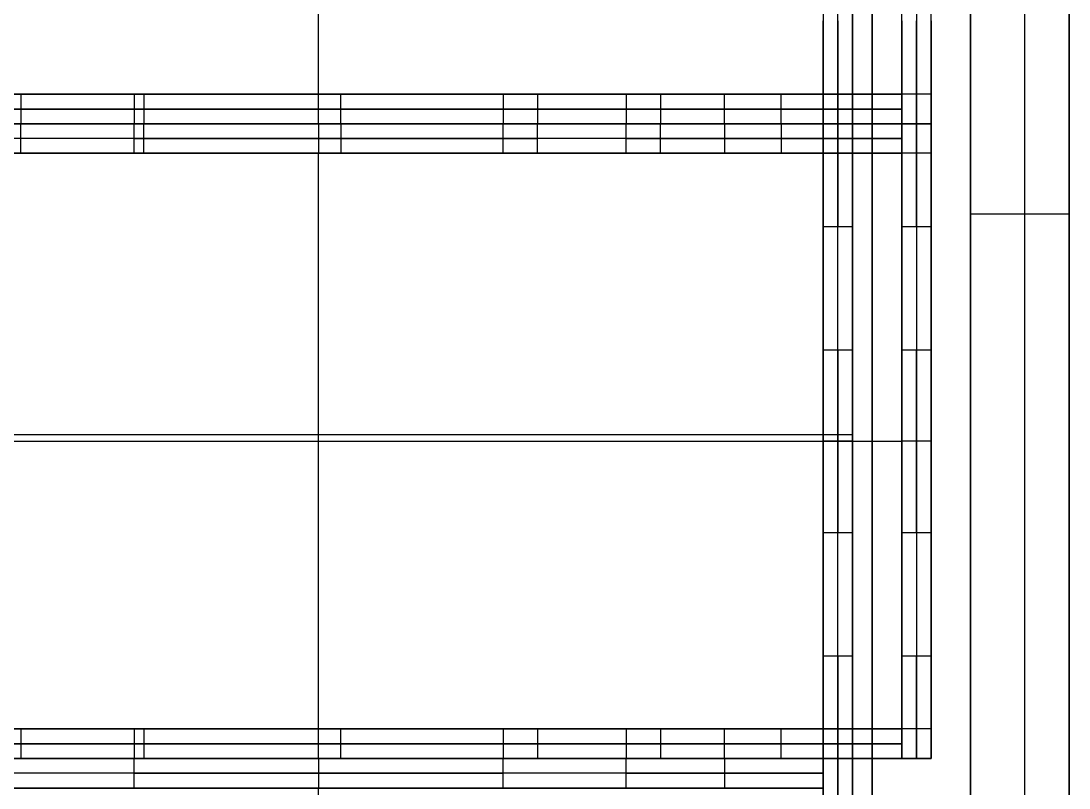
# Model space of a CAD drawing. Header units: millimetres. Extents: x 54 to 2208, y -253 to 13074.
# Drawn here: x 343 to 556, y 244.2 to 400 of the extents above; entities that cross this region are included whole.
import ezdxf

# ---------------------------------------------------------------- set-up
doc = ezdxf.new("R2010")
doc.units = ezdxf.units.MM
doc.header["$MEASUREMENT"] = 0
for name, color, linetype, true_color in [('Default', 178, 'Continuous', 0x000000), ('Drawers', 1, 'Continuous', 0xff0000), ('Hanging stuff', 5, 'Continuous', 0x0000ff), ('Little drawers', 15, 'Continuous', 0xa43730)]:
    doc.layers.add(name, color=color, linetype=linetype, true_color=true_color)

msp = doc.modelspace()

# ---------------------------------------------------------------- linework, layer by layer
at = {"layer": 'Default'}
for p, q in [((556, -56), (556, 544)), ((556, -56, 15), (556, 544, 15)), ((556, 544, 7.5), (556, -56, 7.5)), ((556, -56, 900), (556, 544, 900)), ((556, -56, 915), (556, 544, 915)), ((556, 544, 907.5), (556, -56, 907.5)), ((547, -41, 289), (547, 529, 289)), ((547, -41, 304), (547, 529, 304)), ((547, -41, 601), (547, 529, 601)), ((547, -41, 616), (547, 529, 616)), ((536, -42, 601), (536, 528, 601)), ((536, 528, 608.5), (536, -42, 608.5)), ((536, -42, 601), (536, 528, 601)), ((516, -22, 631), (516, 508, 631)), ((516, 508, 616), (516, -22, 616)), ((516, 508, 623.5), (516, -22, 623.5)), ((536, 508, 616), (536, -42, 616)), ((536, 508, 631), (536, -42, 631)), ((536, -42, 623.5), (536, 508, 623.5)), ((536, 508, 15), (536, -22, 15)), ((536, -22, 30), (536, 508, 30)), ((536, 508, 22.5), (536, -22, 22.5)), ((536, 508, 304), (536, -22, 304)), ((536, -22, 319), (536, 508, 319)), ((536, 508, 311.5), (536, -22, 311.5)), ((556, 508, 15), (556, -42, 15)), ((556, 508, 30), (556, -42, 30)), ((556, -42, 22.5), (556, 508, 22.5)), ((556, 508, 304), (556, -42, 304)), ((556, 508, 319), (556, -42, 319)), ((556, -42, 311.5), (556, 508, 311.5)), ((512, 316, 905), (512, 487, 905)), ((512, 316, 915), (512, 487, 915)), ((512, 316, 910), (512, 487, 910)), ((107, 316, 905), (512, 316, 905)), ((107, 316, 915), (512, 316, 915)), ((107, 316, 910), (512, 316, 910)), ((512, 316, 905), (512, 316, 915))]:
    msp.add_line(p, q, dxfattribs=at)
for points in [[(56, 544), (56, -56), (556, -56), (556, 544)], [(56, 544), (56, -56), (556, -56), (556, 544)], [(54, -42), (536, -42), (536, 528), (54, 528)]]:
    msp.add_lwpolyline(points, close=True, dxfattribs=at)
at = {"layer": 'Default', "extrusion": (1, 0, 0)}
msp.add_lwpolyline([(544, 900), (544, 0), (-56, 0), (-56, 900)], dxfattribs=at)
at = {"layer": 'Drawers'}
for p, q in [((525, 508, 113.81), (525, 379.09, 113.81)), ((525, 508, 402.81), (525, 379.09, 402.81)), ((528, 379.09, 113.81), (528, 508, 113.81)), ((528, 379.09, 402.81), (528, 508, 402.81)), ((522, 385.09, 113.81), (522, 502, 113.81)), ((522, 385.09, 64.41), (522, 502, 64.41)), ((522, 385.09, 402.81), (522, 502, 402.81)), ((522, 385.09, 353.41), (522, 502, 353.41)), ((528, 385.09, 64.41), (528, 502, 64.41)), ((528, 385.09, 353.41), (528, 502, 353.41)), ((522, 399.97, 15), (522, 385.09, 15)), ((522, 399.97, 21), (522, 385.09, 21)), ((522, 399.97, 304), (522, 385.09, 304)), ((522, 399.97, 310), (522, 385.09, 310)), ((525, 379.09, 15), (525, 399.97, 15)), ((525, 379.09, 304), (525, 399.97, 304)), ((528, 399.97, 15), (528, 379.09, 15)), ((528, 399.97, 304), (528, 379.09, 304)), ((522, 385.09, 113.81), (100, 385.09, 113.81)), ((100, 385.09, 64.41), (522, 385.09, 64.41)), ((522, 385.09, 402.81), (100, 385.09, 402.81)), ((100, 385.09, 353.41), (522, 385.09, 353.41)), ((281, 385.09, 15), (343, 385.09, 15)), ((343, 385.09, 21), (281, 385.09, 21)), ((281, 385.09, 304), (343, 385.09, 304)), ((343, 385.09, 310), (281, 385.09, 310)), ((343, 385.09, 15), (343, 379.09, 15)), ((343, 385.09, 21), (368, 385.09, 21)), ((343, 385.09, 304), (343, 379.09, 304)), ((343, 385.09, 310), (368, 385.09, 310)), ((368, 385.09, 15), (368, 379.09, 15)), ((368, 385.09, 15), (448, 385.09, 15)), ((448, 385.09, 21), (368, 385.09, 21)), ((368, 385.09, 304), (368, 379.09, 304)), ((368, 385.09, 304), (448, 385.09, 304)), ((448, 385.09, 310), (368, 385.09, 310)), ((408, 379.09, 15), (408, 385.09, 15)), ((408, 379.09, 304), (408, 385.09, 304)), ((448, 385.09, 15), (448, 379.09, 15)), ((448, 385.09, 21), (473, 385.09, 21)), ((448, 385.09, 304), (448, 379.09, 304)), ((448, 385.09, 310), (473, 385.09, 310)), ((473, 385.09, 15), (473, 379.09, 15)), ((473, 385.09, 15), (522, 385.09, 15)), ((522, 385.09, 21), (473, 385.09, 21)), ((473, 385.09, 304), (473, 379.09, 304)), ((473, 385.09, 304), (522, 385.09, 304)), ((522, 385.09, 310), (473, 385.09, 310)), ((497.5, 379.09, 15), (497.5, 385.09, 15)), ((497.5, 379.09, 304), (497.5, 385.09, 304)), ((522, 385.09, 15), (522, 379.09, 15)), ((522, 385.09, 79.91), (522, 385.09, 113.81)), ((522, 379.09, 113.81), (522, 385.09, 113.81)), ((522, 385.09, 54.91), (522, 385.09, 79.91)), ((522, 385.09, 21), (522, 385.09, 54.91)), ((528, 385.09, 15), (522, 385.09, 15)), ((522, 385.09, 304), (522, 379.09, 304)), ((522, 385.09, 368.91), (522, 385.09, 402.81)), ((522, 379.09, 402.81), (522, 385.09, 402.81)), ((522, 385.09, 343.91), (522, 385.09, 368.91)), ((522, 385.09, 310), (522, 385.09, 343.91)), ((528, 385.09, 304), (522, 385.09, 304)), ((528, 379.09, 54.91), (528, 385.09, 54.91)), ((528, 385.09, 54.91), (528, 385.09, 79.91)), ((528, 385.09, 79.91), (528, 379.09, 79.91)), ((528, 379.09, 67.41), (528, 385.09, 67.41)), ((528, 379.09, 343.91), (528, 385.09, 343.91)), ((528, 385.09, 343.91), (528, 385.09, 368.91)), ((528, 385.09, 368.91), (528, 379.09, 368.91)), ((528, 379.09, 356.41), (528, 385.09, 356.41)), ((100, 382.09, 113.81), (522, 382.09, 113.81)), ((100, 382.09, 402.81), (522, 382.09, 402.81)), ((448, 382.09, 15), (368, 382.09, 15)), ((448, 382.09, 304), (368, 382.09, 304)), ((522, 382.09, 15), (473, 382.09, 15)), ((522, 382.09, 304), (473, 382.09, 304)), ((528, 382.09, 79.91), (528, 382.09, 54.91)), ((528, 382.09, 368.91), (528, 382.09, 343.91)), ((94, 379.09, 64.41), (528, 379.09, 64.41)), ((94, 379.09, 64.41), (528, 379.09, 64.41)), ((94, 379.09, 353.41), (528, 379.09, 353.41)), ((94, 379.09, 353.41), (528, 379.09, 353.41)), ((100, 379.09, 113.81), (522, 379.09, 113.81)), ((522, 379.09, 113.81), (100, 379.09, 113.81)), ((522, 379.09, 402.81), (100, 379.09, 402.81)), ((100, 379.09, 402.81), (522, 379.09, 402.81)), ((343, 379.09, 15), (281, 379.09, 15)), ((281, 379.09, 15), (343, 379.09, 15)), ((281, 379.09, 304), (343, 379.09, 304)), ((343, 379.09, 304), (281, 379.09, 304)), ((343, 379.09, 15), (368, 379.09, 15)), ((343, 373.09, 15), (343, 379.09, 15)), ((343, 379.09, 21), (343, 379.09, 15)), ((368, 379.09, 21), (343, 379.09, 21)), ((368, 379.09, 18), (343, 379.09, 18)), ((368, 379.09, 15), (343, 379.09, 15)), ((343, 379.09, 21), (368, 379.09, 21)), ((343, 379.09, 15), (343, 379.09, 21)), ((343, 379.09, 18), (368, 379.09, 18)), ((368, 379.09, 304), (343, 379.09, 304)), ((343, 379.09, 310), (368, 379.09, 310)), ((343, 379.09, 304), (343, 379.09, 310)), ((343, 379.09, 307), (368, 379.09, 307)), ((343, 379.09, 304), (368, 379.09, 304)), ((343, 373.09, 304), (343, 379.09, 304)), ((343, 379.09, 310), (343, 379.09, 304)), ((368, 379.09, 310), (343, 379.09, 310)), ((368, 379.09, 307), (343, 379.09, 307)), ((355.5, 379.09, 15), (355.5, 379.09, 21)), ((355.5, 379.09, 15), (355.5, 379.09, 21)), ((355.5, 379.09, 304), (355.5, 379.09, 310)), ((355.5, 379.09, 304), (355.5, 379.09, 310)), ((368, 373.09, 15), (368, 379.09, 15)), ((368, 379.09, 15), (368, 379.09, 21)), ((448, 379.09, 15), (368, 379.09, 15)), ((368, 379.09, 21), (368, 379.09, 15)), ((368, 379.09, 15), (448, 379.09, 15)), ((368, 379.09, 310), (368, 379.09, 304)), ((368, 379.09, 304), (448, 379.09, 304)), ((368, 373.09, 304), (368, 379.09, 304)), ((368, 379.09, 304), (368, 379.09, 310)), ((448, 379.09, 304), (368, 379.09, 304)), ((408, 379.09, 15), (408, 373.09, 15)), ((408, 379.09, 304), (408, 373.09, 304)), ((448, 379.09, 15), (473, 379.09, 15)), ((448, 373.09, 15), (448, 379.09, 15)), ((448, 379.09, 21), (448, 379.09, 15)), ((473, 379.09, 21), (448, 379.09, 21)), ((473, 379.09, 18), (448, 379.09, 18)), ((473, 379.09, 15), (448, 379.09, 15)), ((448, 379.09, 21), (473, 379.09, 21)), ((448, 379.09, 15), (448, 379.09, 21)), ((448, 379.09, 18), (473, 379.09, 18)), ((473, 379.09, 304), (448, 379.09, 304)), ((448, 379.09, 310), (473, 379.09, 310)), ((448, 379.09, 304), (448, 379.09, 310)), ((448, 379.09, 307), (473, 379.09, 307)), ((448, 379.09, 304), (473, 379.09, 304)), ((448, 373.09, 304), (448, 379.09, 304)), ((448, 379.09, 310), (448, 379.09, 304)), ((473, 379.09, 310), (448, 379.09, 310)), ((473, 379.09, 307), (448, 379.09, 307)), ((460.5, 379.09, 15), (460.5, 379.09, 21)), ((460.5, 379.09, 15), (460.5, 379.09, 21)), ((460.5, 379.09, 304), (460.5, 379.09, 310)), ((460.5, 379.09, 304), (460.5, 379.09, 310)), ((473, 373.09, 15), (473, 379.09, 15)), ((473, 379.09, 15), (473, 379.09, 21)), ((522, 379.09, 15), (473, 379.09, 15)), ((473, 379.09, 21), (473, 379.09, 15)), ((473, 379.09, 15), (522, 379.09, 15)), ((473, 379.09, 310), (473, 379.09, 304)), ((473, 379.09, 304), (522, 379.09, 304)), ((473, 373.09, 304), (473, 379.09, 304)), ((473, 379.09, 304), (473, 379.09, 310)), ((522, 379.09, 304), (473, 379.09, 304)), ((497.5, 379.09, 15), (497.5, 373.09, 15)), ((497.5, 379.09, 304), (497.5, 373.09, 304)), ((522, 379.09, 21), (522, 379.09, 15)), ((522, 379.09, 54.91), (522, 379.09, 21)), ((522, 379.09, 54.91), (528, 379.09, 54.91)), ((522, 379.09, 79.91), (528, 379.09, 79.91)), ((522, 379.09, 113.81), (522, 379.09, 79.91)), ((522, 379.09, 15), (522, 373.09, 15)), ((522, 373.09, 113.81), (522, 379.09, 113.81)), ((528, 379.09, 113.81), (522, 379.09, 113.81)), ((522, 379.09, 15), (528, 379.09, 15)), ((528, 379.09, 96.86), (522, 379.09, 96.86)), ((528, 379.09, 21), (522, 379.09, 21)), ((522, 379.09, 79.91), (522, 379.09, 113.81)), ((522, 379.09, 79.91), (528, 379.09, 79.91)), ((522, 379.09, 54.91), (528, 379.09, 54.91)), ((522, 379.09, 15), (522, 379.09, 54.91)), ((522, 379.09, 15), (528, 379.09, 15)), ((522, 379.09, 113.81), (528, 379.09, 113.81)), ((528, 379.09, 21), (522, 379.09, 21)), ((528, 379.09, 96.86), (522, 379.09, 96.86)), ((522, 379.09, 368.91), (522, 379.09, 402.81)), ((522, 379.09, 368.91), (528, 379.09, 368.91)), ((522, 379.09, 343.91), (528, 379.09, 343.91)), ((522, 379.09, 304), (522, 379.09, 343.91)), ((522, 379.09, 304), (528, 379.09, 304)), ((522, 379.09, 402.81), (528, 379.09, 402.81)), ((528, 379.09, 310), (522, 379.09, 310)), ((528, 379.09, 385.86), (522, 379.09, 385.86)), ((522, 379.09, 310), (522, 379.09, 304)), ((522, 379.09, 343.91), (522, 379.09, 310)), ((522, 379.09, 343.91), (528, 379.09, 343.91)), ((522, 379.09, 368.91), (528, 379.09, 368.91)), ((522, 379.09, 402.81), (522, 379.09, 368.91)), ((522, 379.09, 304), (522, 373.09, 304)), ((522, 373.09, 402.81), (522, 379.09, 402.81)), ((528, 379.09, 402.81), (522, 379.09, 402.81)), ((522, 379.09, 304), (528, 379.09, 304)), ((528, 379.09, 385.86), (522, 379.09, 385.86)), ((528, 379.09, 310), (522, 379.09, 310)), ((525, 379.09, 79.91), (525, 379.09, 113.81)), ((525, 379.09, 15), (525, 379.09, 54.91)), ((525, 358.21, 15), (525, 379.09, 15)), ((525, 379.09, 113.81), (525, 250.18, 113.81)), ((525, 379.09, 54.91), (525, 379.09, 15)), ((525, 379.09, 113.81), (525, 379.09, 79.91)), ((525, 379.09, 343.91), (525, 379.09, 304)), ((525, 379.09, 402.81), (525, 379.09, 368.91)), ((525, 379.09, 368.91), (525, 379.09, 402.81)), ((525, 379.09, 304), (525, 379.09, 343.91)), ((525, 358.21, 304), (525, 379.09, 304)), ((525, 379.09, 402.81), (525, 250.18, 402.81)), ((528, 379.09, 79.91), (528, 379.09, 54.91)), ((528, 379.09, 79.91), (528, 373.09, 79.91)), ((528, 373.09, 54.91), (528, 379.09, 54.91)), ((528, 379.09, 113.81), (528, 379.09, 79.91)), ((528, 250.18, 113.81), (528, 379.09, 113.81)), ((528, 379.09, 15), (528, 358.21, 15)), ((528, 379.09, 54.91), (528, 379.09, 15)), ((528, 379.09, 67.41), (528, 373.09, 67.41)), ((528, 379.09, 54.91), (528, 379.09, 79.91)), ((528, 379.09, 79.91), (528, 379.09, 113.81)), ((528, 379.09, 15), (528, 379.09, 54.91)), ((528, 379.09, 343.91), (528, 379.09, 368.91)), ((528, 379.09, 368.91), (528, 379.09, 402.81)), ((528, 379.09, 304), (528, 379.09, 343.91)), ((528, 379.09, 368.91), (528, 379.09, 343.91)), ((528, 379.09, 368.91), (528, 373.09, 368.91)), ((528, 373.09, 343.91), (528, 379.09, 343.91)), ((528, 379.09, 402.81), (528, 379.09, 368.91)), ((528, 250.18, 402.81), (528, 379.09, 402.81)), ((528, 379.09, 304), (528, 358.21, 304)), ((528, 379.09, 343.91), (528, 379.09, 304)), ((528, 379.09, 356.41), (528, 373.09, 356.41)), ((522, 376.09, 113.81), (100, 376.09, 113.81)), ((522, 376.09, 402.81), (100, 376.09, 402.81)), ((368, 376.09, 15), (448, 376.09, 15)), ((368, 376.09, 304), (448, 376.09, 304)), ((473, 376.09, 15), (522, 376.09, 15)), ((473, 376.09, 304), (522, 376.09, 304)), ((528, 376.09, 54.91), (528, 376.09, 79.91)), ((528, 376.09, 343.91), (528, 376.09, 368.91)), ((100, 373.09, 113.81), (522, 373.09, 113.81)), ((100, 373.09, 64.41), (522, 373.09, 64.41)), ((100, 373.09, 402.81), (522, 373.09, 402.81)), ((100, 373.09, 353.41), (522, 373.09, 353.41)), ((343, 373.09, 15), (281, 373.09, 15)), ((281, 373.09, 21), (343, 373.09, 21)), ((343, 373.09, 304), (281, 373.09, 304)), ((281, 373.09, 310), (343, 373.09, 310)), ((368, 373.09, 21), (343, 373.09, 21)), ((368, 373.09, 310), (343, 373.09, 310)), ((448, 373.09, 15), (368, 373.09, 15)), ((368, 373.09, 21), (448, 373.09, 21)), ((448, 373.09, 304), (368, 373.09, 304)), ((368, 373.09, 310), (448, 373.09, 310)), ((473, 373.09, 21), (448, 373.09, 21)), ((473, 373.09, 310), (448, 373.09, 310)), ((522, 373.09, 15), (473, 373.09, 15)), ((473, 373.09, 21), (522, 373.09, 21)), ((522, 373.09, 304), (473, 373.09, 304)), ((473, 373.09, 310), (522, 373.09, 310)), ((522, 373.09, 15), (522, 358.21, 15)), ((522, 373.09, 21), (522, 358.21, 21)), ((522, 373.09, 113.81), (522, 373.09, 79.91)), ((522, 373.09, 54.91), (522, 373.09, 21)), ((522, 256.18, 113.81), (522, 373.09, 113.81)), ((522, 373.09, 79.91), (522, 373.09, 54.91)), ((528, 373.09, 15), (522, 373.09, 15)), ((522, 256.18, 64.41), (522, 373.09, 64.41)), ((522, 373.09, 304), (522, 358.21, 304)), ((522, 373.09, 310), (522, 358.21, 310)), ((522, 373.09, 402.81), (522, 373.09, 368.91)), ((522, 373.09, 343.91), (522, 373.09, 310)), ((522, 256.18, 402.81), (522, 373.09, 402.81)), ((522, 373.09, 368.91), (522, 373.09, 343.91)), ((528, 373.09, 304), (522, 373.09, 304)), ((522, 256.18, 353.41), (522, 373.09, 353.41)), ((528, 373.09, 79.91), (528, 373.09, 54.91)), ((528, 256.18, 64.41), (528, 373.09, 64.41)), ((528, 373.09, 368.91), (528, 373.09, 343.91)), ((528, 256.18, 353.41), (528, 373.09, 353.41)), ((522, 358.21, 15), (528, 358.21, 15)), ((522, 358.21, 21), (522, 333.21, 21)), ((522, 358.21, 304), (528, 358.21, 304)), ((522, 358.21, 310), (522, 333.21, 310)), ((528, 358.21, 15), (528, 333.21, 15)), ((528, 358.21, 15), (528, 358.21, 21)), ((528, 358.21, 21), (528, 333.21, 21)), ((528, 333.21, 18), (528, 358.21, 18)), ((528, 358.21, 304), (528, 333.21, 304)), ((528, 358.21, 304), (528, 358.21, 310)), ((528, 358.21, 310), (528, 333.21, 310)), ((528, 333.21, 307), (528, 358.21, 307)), ((528, 345.71, 15), (528, 345.71, 21)), ((528, 345.71, 304), (528, 345.71, 310)), ((522, 333.21, 15), (522, 296.06, 15)), ((522, 333.21, 15), (528, 333.21, 15)), ((522, 333.21, 21), (522, 296.06, 21)), ((522, 333.21, 304), (522, 296.06, 304)), ((522, 333.21, 304), (528, 333.21, 304)), ((522, 333.21, 310), (522, 296.06, 310)), ((525, 296.06, 15), (525, 333.21, 15)), ((525, 296.06, 304), (525, 333.21, 304)), ((528, 333.21, 21), (528, 333.21, 15)), ((528, 333.21, 15), (528, 296.06, 15)), ((528, 333.21, 310), (528, 333.21, 304)), ((528, 333.21, 304), (528, 296.06, 304)), ((100, 314.64, 15), (522, 314.64, 15)), ((100, 314.64, 21), (522, 314.64, 21)), ((100, 314.64, 304), (522, 314.64, 304)), ((100, 314.64, 310), (522, 314.64, 310)), ((528, 314.64, 15), (522, 314.64, 15)), ((528, 314.64, 113.81), (522, 314.64, 113.81)), ((522, 314.64, 21), (522, 314.64, 113.81)), ((528, 314.64, 304), (522, 314.64, 304)), ((528, 314.64, 402.81), (522, 314.64, 402.81)), ((522, 314.64, 310), (522, 314.64, 402.81)), ((528, 314.64, 15), (528, 314.64, 113.81)), ((528, 314.64, 304), (528, 314.64, 402.81)), ((522, 296.06, 15), (528, 296.06, 15)), ((522, 296.06, 21), (522, 271.06, 21)), ((522, 296.06, 304), (528, 296.06, 304)), ((522, 296.06, 310), (522, 271.06, 310)), ((528, 296.06, 15), (528, 271.06, 15)), ((528, 296.06, 15), (528, 296.06, 21)), ((528, 296.06, 21), (528, 271.06, 21)), ((528, 271.06, 18), (528, 296.06, 18)), ((528, 296.06, 304), (528, 271.06, 304)), ((528, 296.06, 304), (528, 296.06, 310)), ((528, 296.06, 310), (528, 271.06, 310)), ((528, 271.06, 307), (528, 296.06, 307)), ((528, 283.56, 15), (528, 283.56, 21)), ((528, 283.56, 304), (528, 283.56, 310)), ((522, 271.06, 15), (522, 256.18, 15)), ((522, 271.06, 15), (528, 271.06, 15)), ((522, 271.06, 21), (522, 256.18, 21)), ((522, 271.06, 304), (522, 256.18, 304)), ((522, 271.06, 304), (528, 271.06, 304)), ((522, 271.06, 310), (522, 256.18, 310)), ((525, 250.18, 15), (525, 271.06, 15)), ((525, 250.18, 304), (525, 271.06, 304)), ((528, 271.06, 21), (528, 271.06, 15)), ((528, 271.06, 15), (528, 250.18, 15)), ((528, 271.06, 310), (528, 271.06, 304)), ((528, 271.06, 304), (528, 250.18, 304)), ((522, 256.18, 113.81), (100, 256.18, 113.81)), ((100, 256.18, 64.41), (522, 256.18, 64.41)), ((522, 256.18, 402.81), (100, 256.18, 402.81)), ((100, 256.18, 353.41), (522, 256.18, 353.41)), ((281, 256.18, 15), (343, 256.18, 15)), ((343, 256.18, 21), (281, 256.18, 21)), ((281, 256.18, 304), (343, 256.18, 304)), ((343, 256.18, 310), (281, 256.18, 310)), ((343, 256.18, 15), (343, 250.18, 15)), ((343, 256.18, 21), (368, 256.18, 21)), ((343, 256.18, 304), (343, 250.18, 304)), ((343, 256.18, 310), (368, 256.18, 310)), ((368, 256.18, 15), (368, 250.18, 15)), ((368, 256.18, 15), (448, 256.18, 15)), ((448, 256.18, 21), (368, 256.18, 21)), ((368, 256.18, 304), (368, 250.18, 304)), ((368, 256.18, 304), (448, 256.18, 304)), ((448, 256.18, 310), (368, 256.18, 310)), ((408, 250.18, 15), (408, 256.18, 15)), ((408, 250.18, 304), (408, 256.18, 304)), ((448, 256.18, 15), (448, 250.18, 15)), ((448, 256.18, 21), (473, 256.18, 21)), ((448, 256.18, 304), (448, 250.18, 304)), ((448, 256.18, 310), (473, 256.18, 310)), ((473, 256.18, 15), (473, 250.18, 15)), ((473, 256.18, 15), (522, 256.18, 15)), ((522, 256.18, 21), (473, 256.18, 21)), ((473, 256.18, 304), (473, 250.18, 304)), ((473, 256.18, 304), (522, 256.18, 304)), ((522, 256.18, 310), (473, 256.18, 310)), ((497.5, 250.18, 15), (497.5, 256.18, 15)), ((497.5, 250.18, 304), (497.5, 256.18, 304)), ((522, 256.18, 15), (522, 250.18, 15)), ((522, 256.18, 79.91), (522, 256.18, 113.81)), ((522, 250.18, 113.81), (522, 256.18, 113.81)), ((522, 256.18, 54.91), (522, 256.18, 79.91)), ((522, 256.18, 21), (522, 256.18, 54.91)), ((528, 256.18, 15), (522, 256.18, 15)), ((522, 256.18, 304), (522, 250.18, 304)), ((522, 256.18, 368.91), (522, 256.18, 402.81)), ((522, 250.18, 402.81), (522, 256.18, 402.81)), ((522, 256.18, 343.91), (522, 256.18, 368.91)), ((522, 256.18, 310), (522, 256.18, 343.91)), ((528, 256.18, 304), (522, 256.18, 304)), ((528, 250.18, 54.91), (528, 256.18, 54.91)), ((528, 256.18, 54.91), (528, 256.18, 79.91)), ((528, 256.18, 79.91), (528, 250.18, 79.91)), ((528, 250.18, 67.41), (528, 256.18, 67.41)), ((528, 250.18, 343.91), (528, 256.18, 343.91)), ((528, 256.18, 343.91), (528, 256.18, 368.91)), ((528, 256.18, 368.91), (528, 250.18, 368.91)), ((528, 250.18, 356.41), (528, 256.18, 356.41)), ((100, 253.18, 113.81), (522, 253.18, 113.81)), ((100, 253.18, 402.81), (522, 253.18, 402.81)), ((448, 253.18, 15), (368, 253.18, 15)), ((448, 253.18, 304), (368, 253.18, 304)), ((522, 253.18, 15), (473, 253.18, 15)), ((522, 253.18, 304), (473, 253.18, 304)), ((528, 253.18, 79.91), (528, 253.18, 54.91)), ((528, 253.18, 368.91), (528, 253.18, 343.91)), ((94, 250.18, 64.41), (528, 250.18, 64.41)), ((94, 250.18, 353.41), (528, 250.18, 353.41)), ((522, 250.18, 113.81), (100, 250.18, 113.81)), ((522, 250.18, 402.81), (100, 250.18, 402.81)), ((281, 250.18, 15), (343, 250.18, 15)), ((281, 250.18, 304), (343, 250.18, 304)), ((368, 250.18, 15), (343, 250.18, 15)), ((343, 250.18, 21), (368, 250.18, 21)), ((343, 250.18, 15), (343, 250.18, 21)), ((343, 250.18, 18), (368, 250.18, 18)), ((368, 250.18, 304), (343, 250.18, 304)), ((343, 250.18, 310), (368, 250.18, 310)), ((343, 250.18, 304), (343, 250.18, 310)), ((343, 250.18, 307), (368, 250.18, 307)), ((355.5, 250.18, 15), (355.5, 250.18, 21)), ((355.5, 250.18, 304), (355.5, 250.18, 310)), ((368, 250.18, 21), (368, 250.18, 15)), ((368, 250.18, 15), (448, 250.18, 15)), ((368, 250.18, 310), (368, 250.18, 304)), ((368, 250.18, 304), (448, 250.18, 304)), ((473, 250.18, 15), (448, 250.18, 15)), ((448, 250.18, 21), (473, 250.18, 21)), ((448, 250.18, 15), (448, 250.18, 21)), ((448, 250.18, 18), (473, 250.18, 18)), ((473, 250.18, 304), (448, 250.18, 304)), ((448, 250.18, 310), (473, 250.18, 310)), ((448, 250.18, 304), (448, 250.18, 310)), ((448, 250.18, 307), (473, 250.18, 307)), ((460.5, 250.18, 15), (460.5, 250.18, 21)), ((460.5, 250.18, 304), (460.5, 250.18, 310)), ((473, 250.18, 21), (473, 250.18, 15)), ((473, 250.18, 15), (522, 250.18, 15)), ((473, 250.18, 310), (473, 250.18, 304)), ((473, 250.18, 304), (522, 250.18, 304)), ((522, 250.18, 79.91), (522, 250.18, 113.81)), ((522, 250.18, 79.91), (528, 250.18, 79.91)), ((522, 250.18, 54.91), (528, 250.18, 54.91)), ((522, 250.18, 15), (522, 250.18, 54.91)), ((522, 250.18, 15), (528, 250.18, 15)), ((522, 250.18, 113.81), (528, 250.18, 113.81)), ((528, 250.18, 21), (522, 250.18, 21)), ((528, 250.18, 96.86), (522, 250.18, 96.86)), ((522, 250.18, 368.91), (522, 250.18, 402.81)), ((522, 250.18, 368.91), (528, 250.18, 368.91)), ((522, 250.18, 343.91), (528, 250.18, 343.91)), ((522, 250.18, 304), (522, 250.18, 343.91)), ((522, 250.18, 304), (528, 250.18, 304)), ((522, 250.18, 402.81), (528, 250.18, 402.81)), ((528, 250.18, 310), (522, 250.18, 310)), ((528, 250.18, 385.86), (522, 250.18, 385.86)), ((525, 250.18, 54.91), (525, 250.18, 15)), ((525, 250.18, 113.81), (525, 250.18, 79.91)), ((525, 250.18, 343.91), (525, 250.18, 304)), ((525, 250.18, 402.81), (525, 250.18, 368.91)), ((528, 250.18, 54.91), (528, 250.18, 79.91)), ((528, 250.18, 79.91), (528, 250.18, 113.81)), ((528, 250.18, 15), (528, 250.18, 54.91)), ((528, 250.18, 343.91), (528, 250.18, 368.91)), ((528, 250.18, 368.91), (528, 250.18, 402.81)), ((528, 250.18, 304), (528, 250.18, 343.91))]:
    msp.add_line(p, q, dxfattribs=at)
at = {"layer": 'Hanging stuff'}
for p, q in [((556, 545, 900), (556, -56, 900)), ((536, 528, 900), (536, -41, 900)), ((536, 360.78, 900), (556, 360.78, 900))]:
    msp.add_line(p, q, dxfattribs=at)
at = {"layer": 'Little drawers'}
for p, q in [((509, 379.09, 699.81), (509, 508, 699.81)), ((512, 508, 699.81), (512, 379.09, 699.81)), ((403.5, 385.09, 607), (403.5, 502, 607)), ((506, 502, 699.81), (506, 385.09, 699.81)), ((506, 502, 650.41), (506, 385.09, 650.41)), ((512, 502, 650.41), (512, 385.09, 650.41)), ((506, 385.09, 601), (506, 399.97, 601)), ((506, 385.09, 607), (506, 399.97, 607)), ((509, 399.97, 601), (509, 379.09, 601)), ((512, 379.09, 601), (512, 399.97, 601)), ((301, 385.09, 699.81), (506, 385.09, 699.81)), ((301, 385.09, 650.41), (506, 385.09, 650.41)), ((366, 385.09, 607), (341, 385.09, 607)), ((441, 385.09, 601), (366, 385.09, 601)), ((366, 385.09, 601), (366, 379.09, 601)), ((366, 385.09, 607), (441, 385.09, 607)), ((403.5, 379.09, 601), (403.5, 385.09, 601)), ((403.5, 379.09, 699.81), (403.5, 385.09, 699.81)), ((403.5, 385.09, 699.81), (403.5, 385.09, 607)), ((441, 385.09, 601), (441, 379.09, 601)), ((466, 385.09, 607), (441, 385.09, 607)), ((506, 385.09, 601), (466, 385.09, 601)), ((466, 385.09, 601), (466, 379.09, 601)), ((466, 385.09, 607), (506, 385.09, 607)), ((486, 379.09, 601), (486, 385.09, 601)), ((506, 379.09, 601), (506, 385.09, 601)), ((506, 385.09, 699.81), (506, 379.09, 699.81)), ((506, 385.09, 699.81), (506, 385.09, 665.91)), ((506, 385.09, 640.91), (506, 385.09, 607)), ((506, 385.09, 665.91), (506, 385.09, 640.91)), ((512, 385.09, 601), (506, 385.09, 601)), ((512, 379.09, 665.91), (512, 385.09, 665.91)), ((512, 385.09, 665.91), (512, 385.09, 640.91)), ((512, 385.09, 640.91), (512, 379.09, 640.91)), ((512, 379.09, 653.41), (512, 385.09, 653.41)), ((506, 382.09, 699.81), (301, 382.09, 699.81)), ((366, 382.09, 601), (441, 382.09, 601)), ((466, 382.09, 601), (506, 382.09, 601)), ((512, 382.09, 640.91), (512, 382.09, 665.91)), ((295, 379.09, 650.41), (512, 379.09, 650.41)), ((295, 379.09, 650.41), (512, 379.09, 650.41)), ((301, 379.09, 699.81), (506, 379.09, 699.81)), ((301, 379.09, 699.81), (506, 379.09, 699.81)), ((366, 379.09, 601), (341, 379.09, 601)), ((366, 379.09, 607), (341, 379.09, 607)), ((341, 379.09, 604), (366, 379.09, 604)), ((341, 379.09, 601), (366, 379.09, 601)), ((366, 379.09, 607), (341, 379.09, 607)), ((366, 379.09, 604), (341, 379.09, 604)), ((353.5, 379.09, 601), (353.5, 379.09, 607)), ((353.5, 379.09, 601), (353.5, 379.09, 607)), ((366, 373.09, 601), (366, 379.09, 601)), ((366, 379.09, 601), (366, 379.09, 607)), ((441, 379.09, 601), (366, 379.09, 601)), ((366, 379.09, 601), (366, 379.09, 607)), ((441, 379.09, 601), (366, 379.09, 601)), ((403.5, 379.09, 699.81), (403.5, 379.09, 601)), ((403.5, 379.09, 601), (403.5, 373.09, 601)), ((403.5, 379.09, 699.81), (403.5, 373.09, 699.81)), ((403.5, 379.09, 699.81), (403.5, 379.09, 601)), ((441, 373.09, 601), (441, 379.09, 601)), ((466, 379.09, 601), (441, 379.09, 601)), ((466, 379.09, 607), (441, 379.09, 607)), ((441, 379.09, 607), (441, 379.09, 601)), ((441, 379.09, 604), (466, 379.09, 604)), ((441, 379.09, 601), (466, 379.09, 601)), ((441, 379.09, 607), (441, 379.09, 601)), ((466, 379.09, 607), (441, 379.09, 607)), ((466, 379.09, 604), (441, 379.09, 604)), ((453.5, 379.09, 601), (453.5, 379.09, 607)), ((453.5, 379.09, 601), (453.5, 379.09, 607)), ((466, 373.09, 601), (466, 379.09, 601)), ((466, 379.09, 601), (466, 379.09, 607)), ((506, 379.09, 601), (466, 379.09, 601)), ((466, 379.09, 601), (466, 379.09, 607)), ((506, 379.09, 601), (466, 379.09, 601)), ((486, 379.09, 601), (486, 373.09, 601)), ((506, 379.09, 601), (506, 379.09, 640.91)), ((506, 379.09, 640.91), (512, 379.09, 640.91)), ((506, 379.09, 665.91), (512, 379.09, 665.91)), ((506, 379.09, 665.91), (506, 379.09, 699.81)), ((506, 373.09, 601), (506, 379.09, 601)), ((506, 379.09, 699.81), (506, 373.09, 699.81)), ((512, 379.09, 601), (506, 379.09, 601)), ((506, 379.09, 699.81), (512, 379.09, 699.81)), ((512, 379.09, 607), (506, 379.09, 607)), ((512, 379.09, 682.86), (506, 379.09, 682.86)), ((506, 379.09, 640.91), (506, 379.09, 601)), ((506, 379.09, 640.91), (512, 379.09, 640.91)), ((506, 379.09, 665.91), (512, 379.09, 665.91)), ((506, 379.09, 699.81), (506, 379.09, 665.91)), ((506, 379.09, 699.81), (512, 379.09, 699.81)), ((506, 379.09, 601), (512, 379.09, 601)), ((512, 379.09, 682.86), (506, 379.09, 682.86)), ((512, 379.09, 607), (506, 379.09, 607)), ((509, 379.09, 640.91), (509, 379.09, 601)), ((509, 379.09, 699.81), (509, 379.09, 665.91)), ((509, 250.18, 699.81), (509, 379.09, 699.81)), ((509, 379.09, 601), (509, 358.21, 601)), ((509, 379.09, 665.91), (509, 379.09, 699.81)), ((509, 379.09, 601), (509, 379.09, 640.91)), ((512, 379.09, 665.91), (512, 379.09, 640.91)), ((512, 373.09, 665.91), (512, 379.09, 665.91)), ((512, 379.09, 640.91), (512, 373.09, 640.91)), ((512, 379.09, 601), (512, 379.09, 640.91)), ((512, 358.21, 601), (512, 379.09, 601)), ((512, 379.09, 699.81), (512, 250.18, 699.81)), ((512, 379.09, 665.91), (512, 379.09, 699.81)), ((512, 379.09, 653.41), (512, 373.09, 653.41)), ((512, 379.09, 665.91), (512, 379.09, 640.91)), ((512, 379.09, 640.91), (512, 379.09, 601)), ((512, 379.09, 699.81), (512, 379.09, 665.91)), ((506, 376.09, 699.81), (301, 376.09, 699.81)), ((366, 376.09, 601), (441, 376.09, 601)), ((466, 376.09, 601), (506, 376.09, 601)), ((512, 376.09, 640.91), (512, 376.09, 665.91)), ((301, 373.09, 699.81), (506, 373.09, 699.81)), ((301, 373.09, 650.41), (506, 373.09, 650.41)), ((366, 373.09, 607), (341, 373.09, 607)), ((441, 373.09, 601), (366, 373.09, 601)), ((441, 373.09, 607), (366, 373.09, 607)), ((403.5, 373.09, 699.81), (403.5, 373.09, 607)), ((403.5, 256.18, 607), (403.5, 373.09, 607)), ((466, 373.09, 607), (441, 373.09, 607)), ((506, 373.09, 601), (466, 373.09, 601)), ((506, 373.09, 607), (466, 373.09, 607)), ((506, 358.21, 601), (506, 373.09, 601)), ((506, 358.21, 607), (506, 373.09, 607)), ((506, 373.09, 699.81), (506, 373.09, 665.91)), ((506, 373.09, 640.91), (506, 373.09, 607)), ((506, 373.09, 640.91), (506, 373.09, 665.91)), ((506, 373.09, 699.81), (506, 256.18, 699.81)), ((512, 373.09, 601), (506, 373.09, 601)), ((506, 373.09, 650.41), (506, 256.18, 650.41)), ((512, 373.09, 640.91), (512, 373.09, 665.91)), ((512, 373.09, 650.41), (512, 256.18, 650.41)), ((506, 358.21, 601), (512, 358.21, 601)), ((506, 333.21, 607), (506, 358.21, 607)), ((512, 333.21, 601), (512, 358.21, 601)), ((512, 333.21, 607), (512, 358.21, 607)), ((512, 358.21, 607), (512, 358.21, 601)), ((512, 358.21, 604), (512, 333.21, 604)), ((512, 345.71, 601), (512, 345.71, 607)), ((506, 333.21, 601), (512, 333.21, 601)), ((506, 296.06, 601), (506, 333.21, 601)), ((506, 296.06, 607), (506, 333.21, 607)), ((509, 333.21, 601), (509, 296.06, 601)), ((512, 333.21, 601), (512, 333.21, 607)), ((512, 296.06, 601), (512, 333.21, 601)), ((301, 314.64, 607), (506, 314.64, 607)), ((512, 314.64, 699.81), (506, 314.64, 699.81)), ((512, 314.64, 601), (506, 314.64, 601)), ((506, 314.64, 607), (506, 314.64, 699.81)), ((512, 314.64, 601), (512, 314.64, 699.81)), ((506, 296.06, 601), (512, 296.06, 601)), ((506, 271.06, 607), (506, 296.06, 607)), ((512, 271.06, 601), (512, 296.06, 601)), ((512, 271.06, 607), (512, 296.06, 607)), ((512, 296.06, 607), (512, 296.06, 601)), ((512, 296.06, 604), (512, 271.06, 604)), ((512, 283.56, 601), (512, 283.56, 607)), ((506, 271.06, 601), (512, 271.06, 601)), ((506, 256.18, 601), (506, 271.06, 601)), ((506, 256.18, 607), (506, 271.06, 607)), ((509, 271.06, 601), (509, 250.18, 601)), ((512, 271.06, 601), (512, 271.06, 607)), ((512, 250.18, 601), (512, 271.06, 601)), ((301, 256.18, 699.81), (506, 256.18, 699.81)), ((301, 256.18, 650.41), (506, 256.18, 650.41)), ((366, 256.18, 607), (341, 256.18, 607)), ((441, 256.18, 601), (366, 256.18, 601)), ((366, 256.18, 601), (366, 250.18, 601)), ((366, 256.18, 607), (441, 256.18, 607)), ((403.5, 250.18, 601), (403.5, 256.18, 601)), ((403.5, 250.18, 699.81), (403.5, 256.18, 699.81)), ((403.5, 256.18, 699.81), (403.5, 256.18, 607)), ((441, 256.18, 601), (441, 250.18, 601)), ((466, 256.18, 607), (441, 256.18, 607)), ((506, 256.18, 601), (466, 256.18, 601)), ((466, 256.18, 601), (466, 250.18, 601)), ((466, 256.18, 607), (506, 256.18, 607)), ((486, 250.18, 601), (486, 256.18, 601)), ((506, 250.18, 601), (506, 256.18, 601)), ((506, 256.18, 699.81), (506, 250.18, 699.81)), ((506, 256.18, 699.81), (506, 256.18, 665.91)), ((506, 256.18, 640.91), (506, 256.18, 607)), ((506, 256.18, 665.91), (506, 256.18, 640.91)), ((512, 256.18, 601), (506, 256.18, 601)), ((512, 250.18, 665.91), (512, 256.18, 665.91)), ((512, 256.18, 665.91), (512, 256.18, 640.91)), ((512, 256.18, 640.91), (512, 250.18, 640.91)), ((512, 250.18, 653.41), (512, 256.18, 653.41)), ((506, 253.18, 699.81), (301, 253.18, 699.81)), ((366, 253.18, 601), (441, 253.18, 601)), ((466, 253.18, 601), (506, 253.18, 601)), ((512, 253.18, 640.91), (512, 253.18, 665.91)), ((295, 250.18, 650.41), (512, 250.18, 650.41)), ((295, 250.18, 650.41), (512, 250.18, 650.41)), ((301, 250.18, 699.81), (506, 250.18, 699.81)), ((301, 250.18, 699.81), (506, 250.18, 699.81)), ((366, 250.18, 601), (341, 250.18, 601)), ((366, 250.18, 607), (341, 250.18, 607)), ((341, 250.18, 604), (366, 250.18, 604)), ((341, 250.18, 601), (366, 250.18, 601)), ((366, 250.18, 607), (341, 250.18, 607)), ((366, 250.18, 604), (341, 250.18, 604)), ((353.5, 250.18, 601), (353.5, 250.18, 607)), ((353.5, 250.18, 601), (353.5, 250.18, 607)), ((366, 244.18, 601), (366, 250.18, 601)), ((366, 250.18, 601), (366, 250.18, 607)), ((441, 250.18, 601), (366, 250.18, 601)), ((366, 250.18, 601), (366, 250.18, 607)), ((441, 250.18, 601), (366, 250.18, 601)), ((403.5, 250.18, 699.81), (403.5, 250.18, 601)), ((403.5, 250.18, 601), (403.5, 244.18, 601)), ((403.5, 250.18, 699.81), (403.5, 244.18, 699.81)), ((403.5, 250.18, 699.81), (403.5, 250.18, 601)), ((441, 244.18, 601), (441, 250.18, 601)), ((466, 250.18, 601), (441, 250.18, 601)), ((466, 250.18, 607), (441, 250.18, 607)), ((441, 250.18, 607), (441, 250.18, 601)), ((441, 250.18, 604), (466, 250.18, 604)), ((441, 250.18, 601), (466, 250.18, 601)), ((441, 250.18, 607), (441, 250.18, 601)), ((466, 250.18, 607), (441, 250.18, 607)), ((466, 250.18, 604), (441, 250.18, 604)), ((453.5, 250.18, 601), (453.5, 250.18, 607)), ((453.5, 250.18, 601), (453.5, 250.18, 607)), ((466, 244.18, 601), (466, 250.18, 601)), ((466, 250.18, 601), (466, 250.18, 607)), ((506, 250.18, 601), (466, 250.18, 601)), ((466, 250.18, 601), (466, 250.18, 607)), ((506, 250.18, 601), (466, 250.18, 601)), ((486, 250.18, 601), (486, 244.18, 601)), ((506, 250.18, 601), (506, 250.18, 640.91)), ((506, 250.18, 640.91), (512, 250.18, 640.91)), ((506, 250.18, 665.91), (512, 250.18, 665.91)), ((506, 250.18, 665.91), (506, 250.18, 699.81)), ((506, 244.18, 601), (506, 250.18, 601)), ((506, 250.18, 699.81), (506, 244.18, 699.81)), ((512, 250.18, 601), (506, 250.18, 601)), ((506, 250.18, 699.81), (512, 250.18, 699.81)), ((512, 250.18, 607), (506, 250.18, 607)), ((512, 250.18, 682.86), (506, 250.18, 682.86)), ((506, 250.18, 640.91), (506, 250.18, 601)), ((506, 250.18, 640.91), (512, 250.18, 640.91)), ((506, 250.18, 665.91), (512, 250.18, 665.91)), ((506, 250.18, 699.81), (506, 250.18, 665.91)), ((506, 250.18, 699.81), (512, 250.18, 699.81)), ((506, 250.18, 601), (512, 250.18, 601)), ((512, 250.18, 682.86), (506, 250.18, 682.86)), ((512, 250.18, 607), (506, 250.18, 607)), ((509, 250.18, 640.91), (509, 250.18, 601)), ((509, 250.18, 699.81), (509, 250.18, 665.91)), ((509, 121.27, 699.81), (509, 250.18, 699.81)), ((509, 250.18, 601), (509, 229.3, 601)), ((509, 250.18, 665.91), (509, 250.18, 699.81)), ((509, 250.18, 601), (509, 250.18, 640.91)), ((512, 250.18, 665.91), (512, 250.18, 640.91)), ((512, 244.18, 665.91), (512, 250.18, 665.91)), ((512, 250.18, 640.91), (512, 244.18, 640.91)), ((512, 250.18, 601), (512, 250.18, 640.91)), ((512, 229.3, 601), (512, 250.18, 601)), ((512, 250.18, 699.81), (512, 121.27, 699.81)), ((512, 250.18, 665.91), (512, 250.18, 699.81)), ((512, 250.18, 653.41), (512, 244.18, 653.41)), ((512, 250.18, 665.91), (512, 250.18, 640.91)), ((512, 250.18, 640.91), (512, 250.18, 601)), ((512, 250.18, 699.81), (512, 250.18, 665.91)), ((506, 247.18, 699.81), (301, 247.18, 699.81)), ((366, 247.18, 601), (441, 247.18, 601)), ((466, 247.18, 601), (506, 247.18, 601)), ((512, 247.18, 640.91), (512, 247.18, 665.91)), ((301, 244.18, 699.81), (506, 244.18, 699.81)), ((301, 244.18, 650.41), (506, 244.18, 650.41)), ((366, 244.18, 607), (341, 244.18, 607)), ((441, 244.18, 601), (366, 244.18, 601)), ((441, 244.18, 607), (366, 244.18, 607)), ((403.5, 244.18, 699.81), (403.5, 244.18, 607)), ((403.5, 127.27, 607), (403.5, 244.18, 607)), ((466, 244.18, 607), (441, 244.18, 607)), ((506, 244.18, 601), (466, 244.18, 601)), ((506, 244.18, 607), (466, 244.18, 607)), ((506, 229.3, 601), (506, 244.18, 601)), ((506, 229.3, 607), (506, 244.18, 607)), ((506, 244.18, 699.81), (506, 244.18, 665.91)), ((506, 244.18, 640.91), (506, 244.18, 607)), ((506, 244.18, 640.91), (506, 244.18, 665.91)), ((506, 244.18, 699.81), (506, 127.27, 699.81)), ((512, 244.18, 640.91), (512, 244.18, 665.91))]:
    msp.add_line(p, q, dxfattribs=at)

doc.saveas('drawing.dxf')
